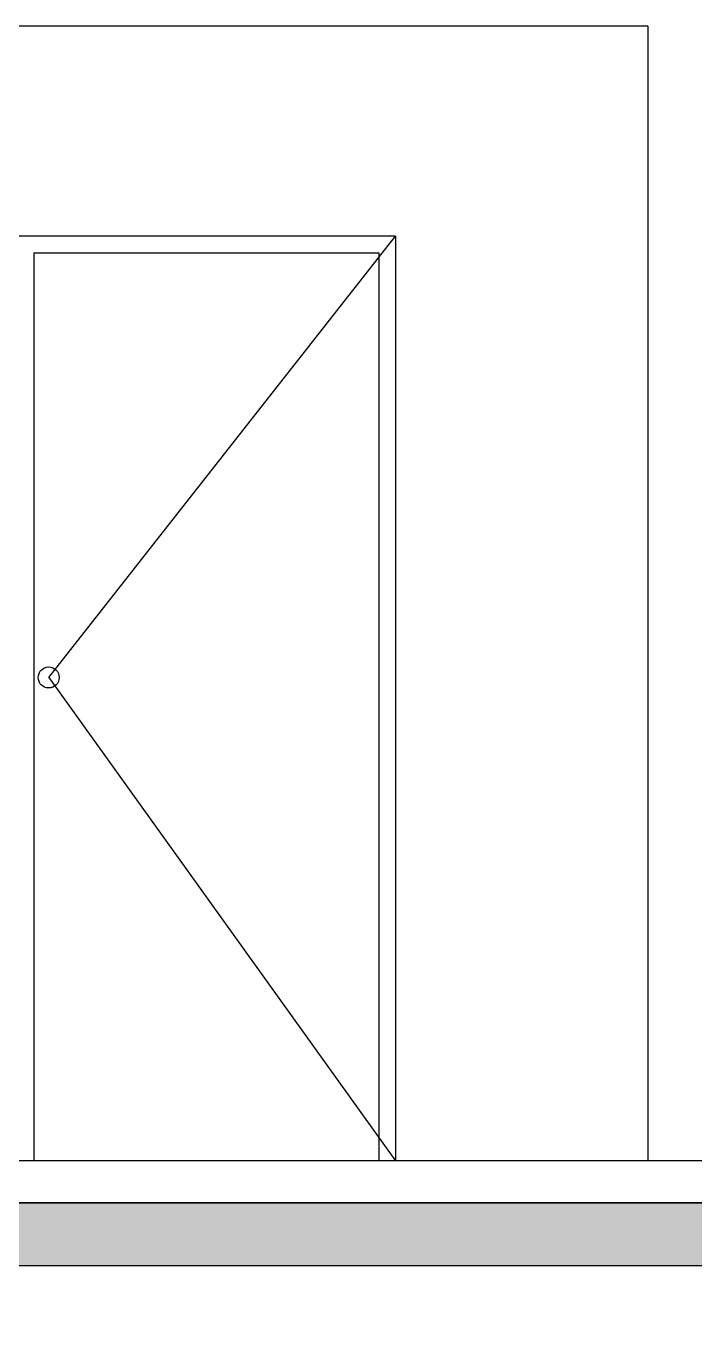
# Model space of a CAD drawing. Header units: inches. Extents: x 0.9 to 45.9, y 0.4 to 30.4.
# Drawn here: x 25.281 to 26.872, y 9.034 to 12.134 of the extents above; entities that cross this region are included whole.
import ezdxf

# ---------------------------------------------------------------- set-up
doc = ezdxf.new("R2010")
doc.units = ezdxf.units.IN
doc.header["$MEASUREMENT"] = 0
doc.layers.add('MUROS', color=9, linetype='Continuous')

msp = doc.modelspace()

# ---------------------------------------------------------------- hatches: boundary and pattern name
at = {"linetype": 'ByBlock', "ltscale": 0.01}
h = msp.add_hatch(dxfattribs=at)
h.set_pattern_fill('EARTH', color=34, scale=0.02, style=0)
h.set_pattern_definition([(0, (-1796.467, -909.33749), (0.127, 0.127), [0.127, -0.127]), (0, (-1796.467, -909.28987), (0.127, 0.127), [0.127, -0.127]), (0, (-1796.467, -909.24224), (0.127, 0.127), [0.127, -0.127]), (90, (-1796.45113, -909.22637), (-0.127, 0.127), [0.127, -0.127]), (90, (-1796.4035, -909.22637), (-0.127, 0.127), [0.127, -0.127]), (90, (-1796.35588, -909.22637), (-0.127, 0.127), [0.127, -0.127])])
h.paths.add_polyline_path([(19.4599, 9.3342), (35.0849, 9.3342), (35.0849, 9.1842), (36.0849, 9.1842), (36.0849, 9.0342), (34.9349, 9.0342), (34.9349, 9.1842), (19.6099, 9.1842), (19.6099, 9.0342), (18.4599, 9.0342), (18.4599, 9.1842), (19.4599, 9.1842)])

# ---------------------------------------------------------------- linework, layer by layer
at = {"color": 34, "linetype": 'ByBlock', "ltscale": 0.01, "elevation": -0.074}
msp.add_lwpolyline([(19.4599, 9.3342), (35.0849, 9.3342), (35.0849, 9.1842), (36.0849, 9.1842), (36.0849, 9.0342), (34.9349, 9.0342), (34.9349, 9.1842), (19.6099, 9.1842), (19.6099, 9.0342), (18.4599, 9.0342), (18.4599, 9.1842), (19.4599, 9.1842), (19.4599, 9.3342)], dxfattribs=at)
at = {"layer": 'MUROS'}
for p, q in [((26.7599, 12.1343, -0.074), (24.6599, 12.1343, -0.074)), ((26.7599, 12.1343, -0.074), (26.7599, 9.4343, -0.074)), ((26.1599, 11.6343, -0.074), (25.2599, 11.6343, -0.074)), ((25.3349, 10.5843, -0.074), (26.1599, 11.6343, -0.074)), ((26.1599, 11.6343, -0.074), (26.1599, 9.4343, -0.074)), ((25.2999, 11.5943, -0.074), (26.1199, 11.5943, -0.074)), ((25.2999, 11.5943, -0.074), (25.2999, 9.4343, -0.074)), ((26.1199, 11.5943, -0.074), (26.1199, 9.4343, -0.074)), ((25.3349, 10.5843, -0.074), (26.1599, 9.4343, -0.074)), ((26.9099, 9.4342, -0.074), (20.1599, 9.4342, -0.074)), ((33.5599, 9.3342, -0.074), (19.4599, 9.3342, -0.074))]:
    msp.add_line(p, q, dxfattribs=at)
msp.add_circle((25.3349, 10.5843, -0.074), 0.025, dxfattribs=at)

doc.saveas('drawing.dxf')
